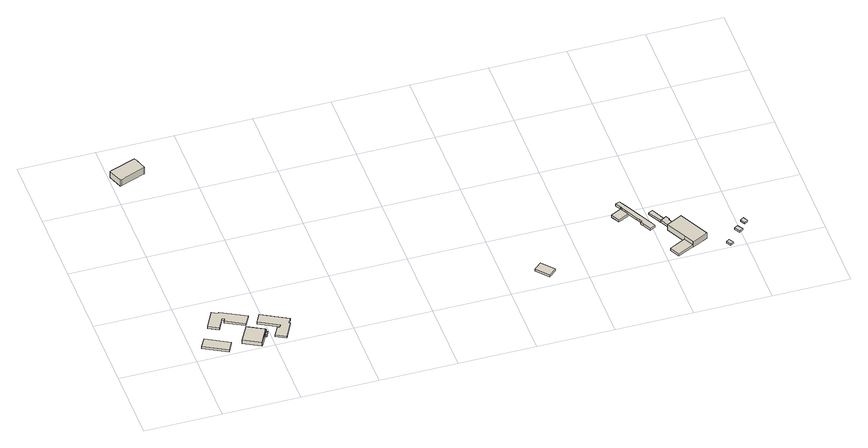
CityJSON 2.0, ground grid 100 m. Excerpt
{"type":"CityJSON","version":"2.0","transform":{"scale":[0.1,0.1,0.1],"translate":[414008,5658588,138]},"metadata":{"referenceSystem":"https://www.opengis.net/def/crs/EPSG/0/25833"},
"CityObjects":{
"building1":{"type":"Building","attributes":{"Dachtyp_tdc":"tdcPolyFlatRoof","Gemeindeschluessel":14612000,"Dachneigung":0,"QualitaetDacherkennung":93,"Geometrietyp2DReferenz":"3000","measuredHeight":2.97,"function":"31001_9998","roofType":"1000"},"geometry":[{"type":"Solid","lod":"1","boundaries":[[[[0,1,2,3]],[[4,5,6,7]],[[3,5,4,0]],[[2,6,5,3]],[[1,7,6,2]],[[0,4,7,1]]]]}]},
"building2":{"type":"Building","attributes":{"Dachtyp_tdc":"tdcPolyFlatRoof","Gemeindeschluessel":14612000,"Dachneigung":0,"QualitaetDacherkennung":94,"Geometrietyp2DReferenz":"3000","measuredHeight":2.95,"function":"31001_9998","roofType":"1000"},"geometry":[{"type":"Solid","lod":"1","boundaries":[[[[8,9,10,11,12,13,14,15,16,17]],[[18,19,20,21,22,23,24,25,26,27]],[[17,19,18,8]],[[16,20,19,17]],[[15,21,20,16]],[[14,22,21,15]],[[13,23,22,14]],[[12,24,23,13]],[[11,25,24,12]],[[10,26,25,11]],[[9,27,26,10]],[[8,18,27,9]]]]}]},
"building3":{"type":"Building","attributes":{"Gemeindeschluessel":14612000,"Geometrietyp2DReferenz":"3000","function":"31001_9998","roofType":"9999"},"children":["building3-1","building3-2","building3-3"]},
"building3-1":{"type":"BuildingPart","attributes":{"Dachtyp_tdc":"tdcPolyFlatRoof","Dachneigung":0,"QualitaetDacherkennung":80,"Geometrietyp2DReferenz":"3000","measuredHeight":2.99,"roofType":"1000"},"parents":["building3"],"geometry":[{"type":"Solid","lod":"1","boundaries":[[[[28,29,30,31]],[[32,33,34,35]],[[31,33,32,28]],[[30,34,33,31]],[[29,35,34,30]],[[28,32,35,29]]]]}]},
"building3-2":{"type":"BuildingPart","attributes":{"Dachtyp_tdc":"tdcPolyFlatRoof","Dachneigung":3.22,"QualitaetDacherkennung":41,"Geometrietyp2DReferenz":"3000","measuredHeight":5.59,"roofType":"2100"},"parents":["building3"],"geometry":[{"type":"Solid","lod":"1","boundaries":[[[[36,37,38,39,40]],[[41,35,34,42,43]],[[40,35,41,36]],[[39,34,35,40]],[[38,42,34,39]],[[37,43,42,38]],[[36,41,43,37]]]]}]},
"building3-3":{"type":"BuildingPart","attributes":{"Dachtyp_tdc":"tdcPolyFlatRoof","Dachneigung":0,"QualitaetDacherkennung":58,"Geometrietyp2DReferenz":"3000","measuredHeight":5.58,"roofType":"1000"},"parents":["building3"],"geometry":[{"type":"Solid","lod":"1","boundaries":[[[[37,36,44,45,46]],[[43,47,48,49,41]],[[46,47,43,37]],[[45,48,47,46]],[[44,49,48,45]],[[36,41,49,44]],[[37,43,41,36]]]]}]},
"building4":{"type":"Building","attributes":{"Dachtyp_tdc":"tdcPolyFlatRoof","Gemeindeschluessel":14612000,"Dachneigung":0,"QualitaetDacherkennung":94,"Geometrietyp2DReferenz":"3000","measuredHeight":2.99,"function":"31001_9998","roofType":"1000"},"geometry":[{"type":"Solid","lod":"1","boundaries":[[[[50,51,52,53,54,55,56,57,58,59]],[[60,61,62,63,64,65,66,67,68,69]],[[59,61,60,50]],[[58,62,61,59]],[[57,63,62,58]],[[56,64,63,57]],[[55,65,64,56]],[[54,66,65,55]],[[53,67,66,54]],[[52,68,67,53]],[[51,69,68,52]],[[50,60,69,51]]]]}]},
"building5":{"type":"Building","attributes":{"name":"Graf-Stauffenberg-Kaserne","Dachtyp_tdc":"tdcCutGableRoof","Gemeindeschluessel":14612000,"Dachneigung":0.217,"QualitaetDacherkennung":54,"Geometrietyp2DReferenz":"3000","measuredHeight":11,"function":"31001_3221","roofType":"9999"},"geometry":[{"type":"Solid","lod":"1","boundaries":[[[[70,71,72,73,74,75,76,77,78,79,80]],[[81,82,83,84,85,86,87,88,89,90,91]],[[80,82,81,70]],[[79,83,82,80]],[[78,84,83,79]],[[77,85,84,78]],[[76,86,85,77]],[[75,87,86,76]],[[74,88,87,75]],[[73,89,88,74]],[[72,90,89,73]],[[71,91,90,72]],[[70,81,91,71]]]]}]},
"building6":{"type":"Building","attributes":{"Dachtyp_tdc":"tdcPolyFlatRoof","Gemeindeschluessel":14612000,"Dachneigung":0,"QualitaetDacherkennung":90,"Geometrietyp2DReferenz":"3000","measuredHeight":3.45,"function":"31001_9998","roofType":"1000"},"geometry":[{"type":"Solid","lod":"1","boundaries":[[[[92,93,94,95]],[[96,97,98,99]],[[95,97,96,92]],[[94,98,97,95]],[[93,99,98,94]],[[92,96,99,93]]]]}]},
"building7":{"type":"Building","attributes":{"Dachtyp_tdc":"tdcPolyFlatRoof","Gemeindeschluessel":14612000,"Dachneigung":0,"QualitaetDacherkennung":77,"Geometrietyp2DReferenz":"3000","measuredHeight":3.8,"function":"31001_9998","roofType":"1000"},"geometry":[{"type":"Solid","lod":"1","boundaries":[[[[100,101,102,103]],[[104,105,106,107]],[[103,105,104,100]],[[102,106,105,103]],[[101,107,106,102]],[[100,104,107,101]]]]}]},
"building8":{"type":"Building","attributes":{"Dachtyp_tdc":"tdcPolyFlatRoof","Gemeindeschluessel":14612000,"Dachneigung":5.93,"QualitaetDacherkennung":78,"Geometrietyp2DReferenz":"3000","measuredHeight":3.66,"function":"31001_9998","roofType":"2100"},"geometry":[{"type":"Solid","lod":"1","boundaries":[[[[108,109,110,111,112,113,114,115,116,117,118,119,120,121,122,123,124,125]],[[126,127,128,129,130,131,132,133,134,135,136,137,138,139,140,141,142,143]],[[125,127,126,108]],[[124,128,127,125]],[[123,129,128,124]],[[122,130,129,123]],[[121,131,130,122]],[[120,132,131,121]],[[119,133,132,120]],[[118,134,133,119]],[[117,135,134,118]],[[116,136,135,117]],[[115,137,136,116]],[[114,138,137,115]],[[113,139,138,114]],[[112,140,139,113]],[[111,141,140,112]],[[110,142,141,111]],[[109,143,142,110]],[[108,126,143,109]]]]}]},
"building9":{"type":"Building","attributes":{"Dachtyp_tdc":"tdcPolyFlatRoof","Gemeindeschluessel":14612000,"Dachneigung":0,"QualitaetDacherkennung":34,"Geometrietyp2DReferenz":"3000","measuredHeight":2.66,"function":"31001_9998","roofType":"1000"},"geometry":[{"type":"Solid","lod":"1","boundaries":[[[[144,145,146,147]],[[148,149,150,151]],[[147,149,148,144]],[[146,150,149,147]],[[145,151,150,146]],[[144,148,151,145]]]]}]},
"building10":{"type":"Building","attributes":{"Dachtyp_tdc":"tdcPolyFlatRoof","Gemeindeschluessel":14612000,"Dachneigung":0,"QualitaetDacherkennung":87,"Geometrietyp2DReferenz":"3000","measuredHeight":3.79,"function":"31001_9998","roofType":"1000"},"geometry":[{"type":"Solid","lod":"1","boundaries":[[[[152,153,154,155,156,157,158]],[[159,160,161,162,163,164,165]],[[158,160,159,152]],[[157,161,160,158]],[[156,162,161,157]],[[155,163,162,156]],[[154,164,163,155]],[[153,165,164,154]],[[152,159,165,153]]]]}]},
"building11":{"type":"Building","attributes":{"Gemeindeschluessel":14612000,"Geometrietyp2DReferenz":"3000","function":"31001_3211","roofType":"9999"},"children":["building11-1","building11-2"]},
"building11-1":{"type":"BuildingPart","attributes":{"Dachtyp_tdc":"tdcPolyFlatRoof","Dachneigung":2.75,"QualitaetDacherkennung":96,"Geometrietyp2DReferenz":"3000","measuredHeight":9.06,"roofType":"2100"},"parents":["building11"],"geometry":[{"type":"Solid","lod":"1","boundaries":[[[[166,167,168,169,170,171]],[[172,173,174,175,176,177]],[[170,173,172,171]],[[169,174,173,170]],[[168,175,174,169]],[[167,176,175,168]],[[166,177,176,167]],[[171,172,177,166]]]]}]},
"building11-2":{"type":"BuildingPart","attributes":{"Dachtyp_tdc":"tdcPolyFlatRoof","Dachneigung":0,"QualitaetDacherkennung":76,"Geometrietyp2DReferenz":"3000","measuredHeight":3.66,"roofType":"1000"},"parents":["building11"],"geometry":[{"type":"Solid","lod":"1","boundaries":[[[[178,179,180,181]],[[177,182,183,172]],[[181,182,177,178]],[[180,183,182,181]],[[179,172,183,180]],[[178,177,172,179]]]]}]},
"building12":{"type":"Building","attributes":{"Dachtyp_tdc":"tdcGableRoof","Gemeindeschluessel":14612000,"Dachneigung":10.17,"QualitaetDacherkennung":56,"Geometrietyp2DReferenz":"3000","measuredHeight":2.98,"function":"31001_9998","roofType":"3100"},"geometry":[{"type":"Solid","lod":"1","boundaries":[[[[184,185,186,187]],[[188,189,190,191]],[[187,189,188,184]],[[186,190,189,187]],[[185,191,190,186]],[[184,188,191,185]]]]}]},
"building13":{"type":"Building","attributes":{"Dachtyp_tdc":"tdcGableRoof","Gemeindeschluessel":14612000,"Dachneigung":20.89,"QualitaetDacherkennung":55,"Geometrietyp2DReferenz":"3000","measuredHeight":3.25,"function":"31001_9998","roofType":"3100"},"geometry":[{"type":"Solid","lod":"1","boundaries":[[[[192,193,194,195]],[[196,197,198,199]],[[195,197,196,192]],[[194,198,197,195]],[[193,199,198,194]],[[192,196,199,193]]]]}]},
"building14":{"type":"Building","attributes":{"Dachtyp_tdc":"tdcPolyFlatRoof","Gemeindeschluessel":14612000,"Dachneigung":7.84,"QualitaetDacherkennung":49,"Geometrietyp2DReferenz":"3000","measuredHeight":3.07,"function":"31001_9998","roofType":"2100"},"geometry":[{"type":"Solid","lod":"1","boundaries":[[[[200,201,202,203]],[[204,205,206,207]],[[203,205,204,200]],[[202,206,205,203]],[[201,207,206,202]],[[200,204,207,201]]]]}]}
},
"vertices":[
[487,159,54],[186,322,54],[117,195,54],[417,32,54],[487,159,24],[417,32,24],[117,195,24],[186,322,24],
[519,550,55],[758,423,55],[827,553,55],[505,724,55],[497,708,55],[418,750,55],[296,520,55],[425,452,55],[504,600,55],[536,583,55],[519,550,25],[536,583,25],[504,600,25],[425,452,25],[296,520,25],[418,750,25],[497,708,25],[505,724,25],[827,553,25],[758,423,25],
[967,206,56],[948,217,56],[916,159,56],[936,148,56],[967,206,27],[936,148,27],[916,159,27],[948,217,27],
[940,221,82],[825,12,82],[833,8,82],[916,159,82],[948,217,82],[940,221,27],[833,8,27],[825,12,27],
[945,231,82],[731,345,82],[612,129,82],[612,129,27],[731,345,27],[945,231,27],
[890,410,56],[1145,270,56],[1127,238,56],[1100,253,56],[1029,123,56],[1156,53,56],[1277,273,56],[1258,283,56],[1296,351,56],[957,538,56],[890,410,26],[957,538,26],[1296,351,26],[1258,283,26],[1277,273,26],[1156,53,26],[1029,123,26],[1100,253,26],[1127,238,26],[1145,270,26],
[80,3283,147],[98,3290,147],[418,3408,147],[428,3412,147],[400,3488,147],[379,3546,147],[359,3597,147],[349,3593,147],[28,3479,147],[23,3477,147],[9,3472,147],[80,3283,42],[9,3472,42],[23,3477,42],[28,3479,42],[349,3593,42],[359,3597,42],[379,3546,42],[400,3488,42],[428,3412,42],[418,3408,42],[98,3290,42],
[4393,287,67],[4532,128,67],[4627,211,67],[4488,370,67],[4393,287,32],[4488,370,32],[4627,211,32],[4532,128,32],
[5780,917,44],[5721,1030,44],[5586,960,44],[5645,847,44],[5780,917,6],[5645,847,6],[5586,960,6],[5721,1030,6],
[5897,693,45],[5957,579,45],[6030,618,45],[5971,731,45],[5788,1081,45],[5747,1160,45],[5692,1131,45],[5728,1063,45],[5733,1066,45],[5738,1055,45],[5749,1035,45],[5744,1033,45],[5769,984,45],[5782,960,45],[5865,801,45],[5878,776,45],[5898,738,45],[5879,728,45],[5897,693,12],[5879,728,12],[5898,738,12],[5878,776,12],[5865,801,12],[5782,960,12],[5769,984,12],[5744,1033,12],[5749,1035,12],[5738,1055,12],[5733,1066,12],[5728,1063,12],[5692,1131,12],[5747,1160,12],[5788,1081,12],[5971,731,12],[6030,618,12],[5957,579,12],
[6168,702,44],[6081,888,44],[6021,860,44],[6122,678,44],[6168,702,18],[6122,678,18],[6021,860,18],[6081,888,18],
[6122,678,54],[6179,570,54],[6244,604,54],[6215,658,54],[6228,665,54],[6199,719,54],[6168,702,54],[6122,678,16],[6168,702,16],[6199,719,16],[6228,665,16],[6215,658,16],[6244,604,16],[6179,570,16],
[6355,135,100],[6358,130,100],[6563,234,100],[6362,630,100],[6157,525,100],[6289,265,100],[6289,265,15],[6157,525,15],[6362,630,15],[6563,234,15],[6358,130,15],[6355,135,15],
[6355,135,51],[6289,265,51],[6075,157,51],[6141,27,51],[6141,27,15],[6075,157,15],
[6795,5,54],[6837,31,54],[6800,91,54],[6758,64,54],[6795,5,28],[6758,64,28],[6800,91,28],[6837,31,28],
[6969,187,61],[7017,218,61],[6972,289,61],[6924,259,61],[6969,187,35],[6924,259,35],[6972,289,35],[7017,218,35],
[7075,315,65],[7118,341,65],[7081,401,65],[7039,374,65],[7075,315,39],[7039,374,39],[7081,401,39],[7118,341,39]
]}
